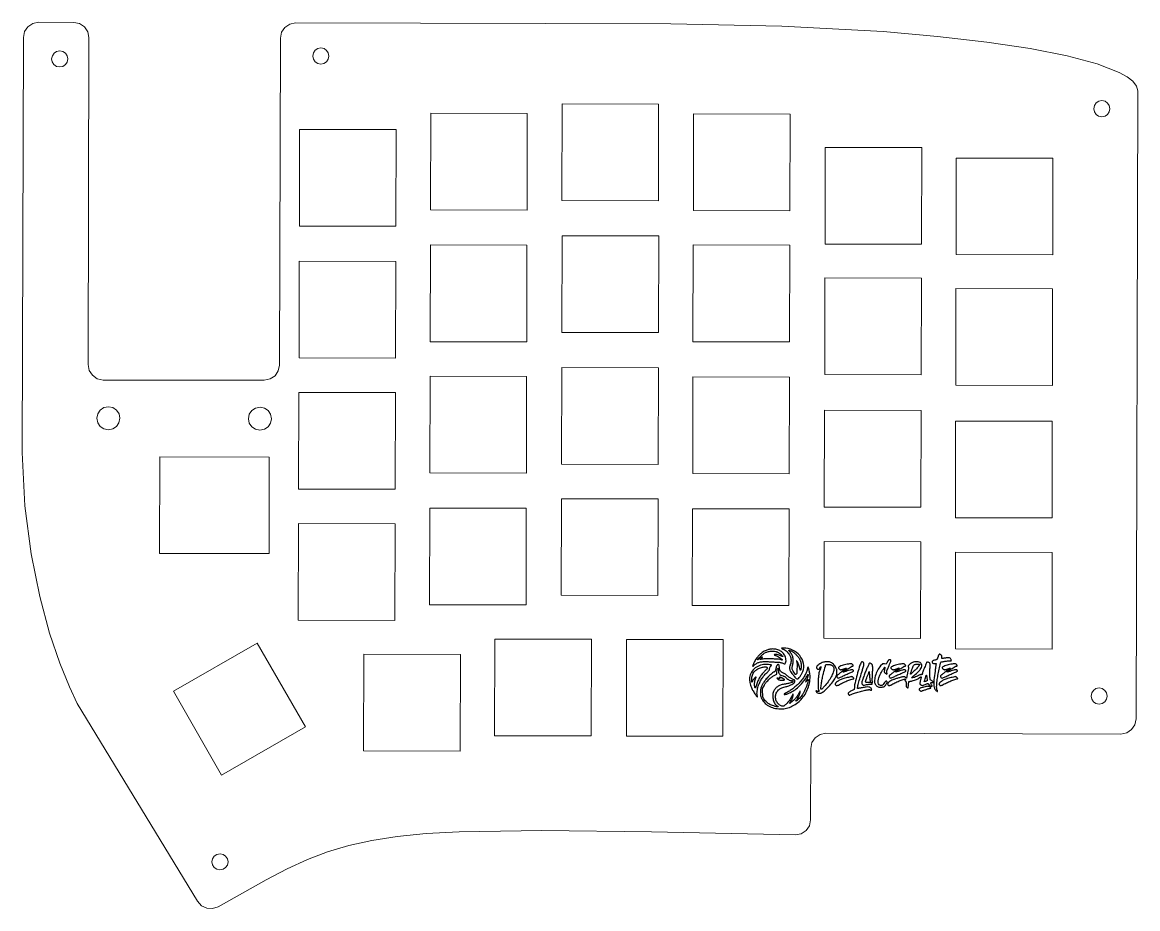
# Model space of a CAD drawing. Extents: x -110 to 546, y -59 to 410.
# Drawn here: x 183.2 to 344.8, y 245.8 to 374.2 of the extents above; entities that cross this region are included whole.
import ezdxf

# ---------------------------------------------------------------- set-up
doc = ezdxf.new("R2010")
doc.units = 0
doc.header["$MEASUREMENT"] = 0
doc.layers.get('0').update_dxf_attribs({"lineweight": 25, "true_color": 0xffffff})
doc.layers.add('Layer 1', color=7, linetype='BYLAYER', lineweight=5, true_color=0xffffff)

msp = doc.modelspace()

# ---------------------------------------------------------------- linework, layer by layer
at = {"color": 5, "true_color": 0x0000ff}
for points in [[(291.64, 283.43, 0.021416), (291.4, 283.39, 0.028277), (291.19, 283.34, 0.025595), (290.96, 283.25, 0.013536), (290.7, 283.12, 0.042504), (290.4, 282.93, 0.022333), (290.06, 282.65, 0.022256), (289.74, 282.33, 0.036844), (289.51, 282.04, 0.029866), (289.36, 281.79, 0.012216), (289.2, 281.45, 0.008749), (289.05, 281.1, 0.095306), (289.01, 280.96, 0.546801), (289.03, 280.95, 0.041861), (289.08, 280.97, 0.028123), (289.16, 281.03, 0.013668), (289.25, 281.11, -0.060301), (289.61, 281.37, -0.061454), (290.02, 281.54, -0.052645), (290.52, 281.62, -0.029227), (291.13, 281.62, 0.001164), (291.38, 281.61, 0.000535), (291.71, 281.59, 0.000529), (292.06, 281.57, 0.000733), (292.37, 281.55, -0.004485), (292.79, 281.53, -0.024068), (293.02, 281.5, -0.038649), (293.19, 281.46, -0.025833), (293.38, 281.39, 0.005668), (293.56, 281.31, 0.06691), (293.64, 281.28, 0.177373), (293.69, 281.3, 0.092553), (293.73, 281.34, 0.122046), (293.83, 281.57, 0.053548), (293.84, 281.9, 0.0512), (293.78, 282.25, 0.067061), (293.65, 282.55, 0.079435), (293.29, 282.97, 0.074893), (292.81, 283.28, 0.071548), (292.25, 283.43, 0.062987)], [(292.38, 283.08, -0.024427), (292.49, 283.04, -0.013925), (292.62, 282.99, -0.013883), (292.75, 282.92, -0.022292), (292.85, 282.86, -0.024315), (293.05, 282.71, -0.024077), (293.23, 282.55, -0.017054), (293.37, 282.4, -0.395866), (293.37, 282.35, -0.281029), (293.35, 282.34, -0.013728), (293.27, 282.37, -0.018919), (293.17, 282.41, -0.012167), (293.06, 282.47, 0.042961), (292.83, 282.56, 0.033852), (292.57, 282.63, 0.03438), (292.32, 282.66, 0.10325), (292.16, 282.63, 0.338007), (292.14, 282.61, 0.234176), (292.16, 282.59, 0.048232), (292.23, 282.55, 0.008257), (292.37, 282.5, -0.045337), (292.6, 282.4, -0.018174), (292.89, 282.23, -0.015771), (293.16, 282.04, -0.093969), (293.27, 281.91, -0.110977), (293.29, 281.87, -0.342591), (293.27, 281.84, -0.170979), (293.23, 281.84, -0.044045), (293.16, 281.87, 0.090533), (292.97, 281.93, 0.012977), (292.57, 281.97, 0.012557), (292.04, 282, 0.006243), (291.36, 282.01, 0.00404), (290.95, 282.01, 0.008274), (290.62, 282, 0.008191), (290.38, 281.98, 0.065085), (290.27, 281.96, -0.021984), (290.12, 281.92, -0.514141), (290.09, 281.94, -0.222013), (290.12, 281.99, -0.013469), (290.28, 282.09, 0.017603), (290.35, 282.15, 0.037896), (290.41, 282.2, 0.066691), (290.44, 282.23, 0.47273), (290.43, 282.25, 0.140908), (290.32, 282.25, 0.049687), (290.18, 282.2, 0.04508), (290.02, 282.11, 0.04213), (289.88, 281.99, -0.013673), (289.82, 281.93, -0.028422), (289.76, 281.88, -0.043719), (289.72, 281.86, -0.550557), (289.7, 281.87, -0.195265), (289.75, 281.97, -0.005644), (290.1, 282.32, -0.011337), (290.45, 282.65, -0.04722), (290.68, 282.82, -0.053934), (291.07, 283.01, -0.043849), (291.53, 283.12, -0.044777), (291.98, 283.15, -0.065497)], [(293.45, 283.44, -0.052586), (293.72, 283.28, -0.031693), (294, 283.03, -0.031648), (294.25, 282.75, -0.051154), (294.42, 282.48, -0.052531), (294.53, 282.18, -0.051989), (294.58, 281.86, -0.051397), (294.56, 281.53, -0.049095), (294.47, 281.21, 0.027071), (294.39, 280.96, 0.047825), (294.36, 280.74, 0.05601), (294.37, 280.55, 0.05869), (294.42, 280.37, 0.056823), (294.61, 280.03, 0.020415), (294.95, 279.59, 0.013846), (295.32, 279.18, 0.205559), (295.49, 279.11, 0.20915), (295.65, 279.18, 0.028544), (295.88, 279.46, 0.031822), (296.11, 279.82, 0.037293), (296.28, 280.18, 0.140913), (296.37, 281.36, 0.121877), (295.83, 282.48, 0.112852), (294.79, 283.29, 0.108402), (293.48, 283.57), (293.18, 283.57)], [(294.76, 283.06, -0.025198), (294.88, 282.98, -0.010477), (295.03, 282.87, -0.010335), (295.18, 282.74, -0.013152), (295.32, 282.62, -0.052329), (295.66, 282.22, -0.057751), (295.9, 281.78, -0.058432), (296.02, 281.3, -0.055775), (296.04, 280.8, -0.011388), (296.02, 280.68, -0.013103), (296.01, 280.56, -0.012242), (295.98, 280.46, -0.070855), (295.97, 280.41, -0.148643), (295.93, 280.38, -0.436086), (295.9, 280.39, -0.041305), (295.88, 280.47, -0.001535), (295.8, 280.81, 0.022045), (295.72, 281.09, 0.023191), (295.62, 281.36, 0.023188), (295.51, 281.58, 0.098003), (295.42, 281.69, 0.007238), (295.38, 281.73, 0.341336), (295.36, 281.73, 0.330003), (295.36, 281.72, 0.007007), (295.38, 281.66, -0.097545), (295.45, 281.35, -0.011672), (295.43, 280.64, -0.007255), (295.39, 279.92, -0.241211), (295.3, 279.77, -0.376445), (295.18, 279.79, -0.026392), (294.96, 280.09, -0.031584), (294.77, 280.43, -0.113497), (294.72, 280.67, -0.041088), (294.72, 280.73, -0.00597), (294.75, 280.86, -0.006725), (294.78, 281.01, -0.005715), (294.81, 281.17, 0.047916), (294.89, 281.72, 0.062723), (294.85, 282.21, 0.066854), (294.69, 282.66, 0.065889), (294.42, 283.05, -0.007005), (294.36, 283.13, -0.010315), (294.31, 283.19, -0.005965), (294.26, 283.25, -0.161784), (294.26, 283.27, -0.513535), (294.28, 283.28, -0.017646), (294.4, 283.24, -0.019846), (294.57, 283.16, -0.010704)], [(299.26, 281.53, 0.040502), (298.93, 281.39, 0.040486), (298.62, 281.2, 0.043368), (298.38, 280.99, 0.128404), (298.27, 280.81, 0.128257), (298.27, 280.71, 0.090435), (298.32, 280.6, 0.092983), (298.4, 280.53, 0.147227), (298.49, 280.5, 0.062862), (298.61, 280.51, 0.090009), (298.7, 280.56, 0.148171), (298.75, 280.61, 0.272708), (298.74, 280.67, -0.108857), (298.72, 280.71, -0.179755), (298.72, 280.74, -0.107874), (298.75, 280.77, -0.027132), (298.81, 280.82, -0.049776), (298.9, 280.86, -0.521742), (298.93, 280.85, -0.105087), (298.91, 280.77, -0.005861), (298.82, 280.54, 0.026291), (298.67, 280.15, 0.034609), (298.58, 279.79, 0.026744), (298.53, 279.34, 0.009052), (298.5, 278.69, 0.007537), (298.49, 278.08, 0.028633), (298.52, 277.69, 0.04672), (298.56, 277.46, 0.320196), (298.65, 277.4, -0.254247), (298.67, 277.39, -0.257172), (298.67, 277.37, -0.087349), (298.65, 277.35, -0.028829), (298.62, 277.32, -0.045638), (298.56, 277.29, -0.12922), (298.51, 277.28, -0.100224), (298.46, 277.29, -0.02137), (298.38, 277.33, 0.039107), (298.28, 277.38, 0.17266), (298.22, 277.39, 0.319238), (298.19, 277.35, 0.09894), (298.2, 277.28, 0.171206), (298.32, 277.14, 0.07707), (298.53, 277.06, 0.072057), (298.78, 277.04, 0.103481), (299, 277.1, 0.064887), (299.46, 277.43, 0.021443), (300.05, 278.01, 0.021956), (300.61, 278.68, 0.040534), (300.99, 279.27, 0.012644), (301.1, 279.49, 0.035925), (301.17, 279.66, 0.040017), (301.2, 279.82, 0.019001), (301.23, 280.03, 0.013768), (301.23, 280.25, 0.050409), (301.22, 280.39, 0.051498), (301.18, 280.52, 0.014805), (301.09, 280.72, 0.045276), (300.93, 280.99, 0.040519), (300.71, 281.24, 0.042598), (300.47, 281.43, 0.077397), (300.25, 281.54, 0.049391), (300.03, 281.58, 0.026131), (299.76, 281.59, 0.02612), (299.48, 281.57, 0.047986)], [(302.5, 281.2, 0.020953), (302.13, 281.11, 0.026166), (301.8, 280.99, 0.024525), (301.54, 280.87, 0.182055), (301.45, 280.77, 0.216559), (301.46, 280.68, 0.067653), (301.54, 280.57, 0.065177), (301.65, 280.48, 0.139291), (301.76, 280.45, 0.055765), (301.82, 280.45, 0.008606), (301.94, 280.48, 0.009512), (302.09, 280.52, 0.008137), (302.24, 280.57, -0.004186), (302.38, 280.62, -0.006745), (302.5, 280.66, -0.00202), (302.6, 280.69, -0.27177), (302.62, 280.68, -0.447579), (302.62, 280.67, -0.002186), (302.53, 280.6, -0.00734), (302.42, 280.52, -0.004355), (302.3, 280.43, 0.005086), (302.15, 280.33, 0.003492), (301.98, 280.2, 0.00352), (301.83, 280.08, 0.007145), (301.71, 279.98, -0.00325), (301.6, 279.9, -0.002862), (301.49, 279.8, -0.002876), (301.38, 279.72, -0.008672), (301.31, 279.67, 0.029836), (301.24, 279.61, 0.099807), (301.2, 279.56, 0.11849), (301.19, 279.51, 0.051063), (301.2, 279.43, 0.128362), (301.29, 279.29, 0.235369), (301.41, 279.24, 0.080806), (301.64, 279.3, 0.008666), (302.13, 279.54, -0.006349), (302.42, 279.68, -0.005386), (302.73, 279.82, -0.005435), (303.02, 279.95, -0.015173), (303.22, 280.03, 0.015749), (303.49, 280.13, 0.098968), (303.61, 280.21, 0.257474), (303.63, 280.29, 0.138981), (303.58, 280.39, 0.161416), (303.48, 280.44, 0.071378), (303.34, 280.44, 0.036048), (303.12, 280.39, 0.007193), (302.73, 280.27, -0.004872), (302.52, 280.2, -0.007795), (302.33, 280.15, -0.002704), (302.17, 280.11, -0.265109), (302.15, 280.11, -0.477074), (302.16, 280.17, -0.002214), (302.74, 280.55, -0.003798), (303.32, 280.91, -0.138779), (303.46, 280.95, 0.144724), (303.55, 280.97, 0.223422), (303.59, 281.04, 0.160777), (303.57, 281.12, 0.078719), (303.49, 281.22, 0.140425), (303.37, 281.28, 0.049076), (303.18, 281.29, 0.033156), (302.9, 281.27, 0.011583)], [(304.69, 281.41, 0.044393), (304.46, 280.83, 0.007423), (304.14, 279.69, 0.007387), (303.85, 278.53, 0.044987), (303.76, 277.93), (303.74, 277.58), (303.43, 277.44, 0.02649), (303.2, 277.32, 0.033725), (303.01, 277.19, 0.035125), (302.87, 277.06, 0.193214), (302.84, 276.97, 0.115286), (302.84, 276.94, 0.033362), (302.87, 276.9, 0.03163), (302.9, 276.86, 0.029068), (302.94, 276.82, 0.070042), (303, 276.78, 0.151588), (303.07, 276.77, 0.065181), (303.16, 276.79, 0.005726), (303.37, 276.89, -0.027844), (303.91, 277.1, -0.012859), (304.62, 277.31, -0.01255), (305.33, 277.48, -0.037567), (305.82, 277.55, -0.029355), (305.91, 277.56, -0.033602), (305.99, 277.55, -0.036845), (306.06, 277.53, -0.090161), (306.11, 277.5, 0.116745), (306.18, 277.46, 0.283189), (306.24, 277.48, 0.19632), (306.26, 277.55, 0.070791), (306.24, 277.66, 0.150798), (306.1, 277.84, 0.122915), (305.86, 277.93, 0.064618), (305.48, 277.93, 0.015667), (304.86, 277.83, -0.004425), (304.63, 277.78, -0.006841), (304.43, 277.75, -0.002682), (304.26, 277.72, -0.176543), (304.23, 277.73, -0.324126), (304.2, 277.81, -0.003475), (304.36, 278.49, -0.008623), (304.59, 279.31, -0.004224), (304.91, 280.36, 0.007581), (305.07, 280.91, 0.042339), (305.13, 281.21, 0.092364), (305.11, 281.4, 0.175166), (305.02, 281.52, 0.049114), (304.91, 281.58, 0.185553), (304.84, 281.59, 0.161741), (304.77, 281.54, 0.035306)], [(305.86, 281.29, -0.024945), (305.83, 281.21, -0.001787), (305.74, 281.02, -0.002509), (305.64, 280.78, -0.001892), (305.52, 280.52, 0.012079), (305.27, 279.93, 0.01218), (305.05, 279.33, 0.010639), (304.88, 278.81, 0.071737), (304.84, 278.54, 0.032549), (304.84, 278.44, 0.07436), (304.86, 278.37, 0.086005), (304.9, 278.32, 0.056182), (304.96, 278.27, 0.064961), (305.04, 278.23, 0.082512), (305.12, 278.22, 0.041859), (305.24, 278.23, 0.005959), (305.49, 278.28, -0.014099), (305.66, 278.31, -0.012668), (305.84, 278.33, -0.012813), (306.01, 278.34, -0.038482), (306.12, 278.33, 0.039503), (306.28, 278.33, 0.285025), (306.34, 278.37, 0.317125), (306.32, 278.44, 0.04424), (306.2, 278.53, 0.062455), (306.12, 278.57, 0.043276), (306.02, 278.6, 0.031636), (305.89, 278.61, 0.012543), (305.7, 278.61, -0.010175), (305.56, 278.61, -0.016883), (305.44, 278.62, -0.010905), (305.35, 278.63, -0.375854), (305.34, 278.64, -0.087907), (305.35, 278.7, -0.000903), (305.48, 279.05, -0.003007), (305.62, 279.44, -0.002307), (305.79, 279.87), (305.91, 280.17), (305.96, 279.47, 0.00819), (306, 278.97, 0.064739), (306.06, 278.75, 0.166387), (306.15, 278.64, 0.137756), (306.29, 278.6, 0.017638), (306.38, 278.6, 0.219945), (306.4, 278.62, 0.248138), (306.41, 278.65, 0.022225), (306.38, 278.72, -0.094461), (306.35, 278.82, -0.012749), (306.35, 279.03, -0.010704), (306.36, 279.34, -0.003399), (306.38, 279.81, 0.002566), (306.4, 280.18, 0.003694), (306.41, 280.52, 0.001975), (306.42, 280.8, 0.058023), (306.41, 280.87, -0.000081), (306.4, 280.92, -0.000037), (306.39, 280.98, -0.000036), (306.38, 281.05, -0.00005), (306.36, 281.11, 0.067771), (306.34, 281.17, 0.053144), (306.3, 281.23, 0.050807), (306.25, 281.28, 0.050064), (306.19, 281.32, 0.031095), (306.05, 281.38, 0.116314), (305.96, 281.39, 0.185285), (305.9, 281.36, 0.105949)], [(308.65, 281.78, 0.025519), (308.61, 281.72, 0.010814), (308.56, 281.64, 0.010667), (308.51, 281.54, 0.013728), (308.47, 281.46), (308.37, 281.25), (308.13, 281.28), (307.88, 281.31), (307.56, 280.99, 0.072514), (307.09, 280.34, 0.057289), (306.78, 279.53, 0.06146), (306.67, 278.75, 0.1667), (306.85, 278.24, 0.059006), (307, 278.07, 0.074237), (307.18, 277.97, 0.069206), (307.4, 277.91, 0.043589), (307.66, 277.91, 0.045912), (307.9, 277.95, 0.073028), (308.1, 278.03, 0.078382), (308.26, 278.16, 0.061944), (308.38, 278.34, 0.025099), (308.47, 278.53, 0.081334), (308.5, 278.66, 0.165842), (308.47, 278.75, 0.207567), (308.4, 278.79, 0.117915), (308.34, 278.78, 0.086249), (308.28, 278.75, 0.055584), (308.22, 278.69, 0.018485), (308.14, 278.58, -0.04292), (307.92, 278.31, -0.106689), (307.71, 278.17, -0.159933), (307.52, 278.16, -0.139311), (307.34, 278.27, -0.140187), (307.22, 278.51, -0.077203), (307.2, 278.85, -0.056808), (307.3, 279.27, -0.028792), (307.51, 279.77, -0.017567), (307.68, 280.1, -0.012469), (307.9, 280.45, -0.004598), (308.12, 280.78, -0.472129), (308.16, 280.79, -0.22471), (308.17, 280.77, -0.003575), (308.16, 280.68, -0.00863), (308.14, 280.57, -0.005518), (308.12, 280.44, 0.008245), (308.09, 280.24, 0.056869), (308.09, 280.14, 0.10307), (308.11, 280.07, 0.058043), (308.16, 279.99, 0.067274), (308.3, 279.88, 0.087277), (308.45, 279.82, 0.378338), (308.5, 279.85, 0.265304), (308.49, 279.92, -0.187278), (308.44, 280.05, -0.05211), (308.48, 280.27, -0.031649), (308.58, 280.59, -0.008599), (308.79, 281.07, 0.004441), (308.94, 281.43, 0.021537), (309.02, 281.63, 0.035444), (309.05, 281.76, 0.219456), (309.03, 281.83, 0.139159), (308.95, 281.88, 0.112756), (308.85, 281.89, 0.10174), (308.74, 281.86, 0.093919)], [(312.29, 281.52, 0.032556), (312.16, 281.48, 0.025413), (312.03, 281.41, 0.024722), (311.9, 281.33, 0.025912), (311.78, 281.24, 0.026359), (311.63, 281.1, 0.088836), (311.55, 280.99, 0.155803), (311.54, 280.9, 0.146301), (311.59, 280.81, -0.18383), (311.61, 280.77, -0.039691), (311.61, 280.68, -0.026947), (311.59, 280.54, -0.008181), (311.54, 280.34, 0.0054), (311.5, 280.15, 0.003558), (311.45, 279.94, 0.003579), (311.41, 279.73, 0.006905), (311.38, 279.56, -0.010744), (311.35, 279.42, -0.017262), (311.33, 279.3, -0.011391), (311.3, 279.21, -0.323093), (311.28, 279.2, -0.113715), (311.26, 279.2, -0.100298), (311.25, 279.21, -0.09392), (311.24, 279.23, -0.086073), (311.24, 279.25, 0.15771), (311.23, 279.27, 0.033574), (311.2, 279.3, 0.032011), (311.16, 279.34, 0.025711), (311.11, 279.38, 0.055583), (311.03, 279.42, 0.089956), (310.95, 279.43, 0.048724), (310.85, 279.42, 0.006995), (310.63, 279.38, 0.0139), (310.19, 279.26, 0.011707), (309.73, 279.12, 0.011718), (309.32, 278.97, 0.035564), (309.05, 278.84, 0.030792), (308.82, 278.69, 0.056987), (308.66, 278.54, 0.081152), (308.58, 278.41, 0.221609), (308.59, 278.3, 0.077716), (308.67, 278.19, 0.156396), (308.76, 278.14, 0.125254), (308.88, 278.15, 0.041819), (309.04, 278.23, -0.016952), (309.61, 278.53, -0.013035), (310.25, 278.81, -0.010143), (310.84, 279.05, -0.089358), (311.12, 279.1, -0.073454), (311.15, 279.09, -0.311372), (311.16, 279.08, -0.139683), (311.16, 279.05, -0.015789), (311.12, 278.99, 0.035925), (311.09, 278.94, 0.148186), (311.09, 278.9, 0.150752), (311.11, 278.86, 0.037598), (311.16, 278.82, -0.098428), (311.2, 278.77, -0.087199), (311.23, 278.7, -0.046389), (311.24, 278.59, -0.00902), (311.24, 278.39, 0.010144), (311.24, 278.19, 0.045999), (311.25, 278.07, 0.075182), (311.28, 277.99, 0.063759), (311.33, 277.91, 0.059828), (311.46, 277.81, 0.39171), (311.53, 277.82, 0.138417), (311.57, 277.93, 0.01105), (311.6, 278.25, -0.004313), (311.61, 278.43, -0.006647), (311.63, 278.58, -0.002626), (311.64, 278.71, -0.168148), (311.65, 278.73, -0.144829), (311.67, 278.74, -0.004039), (311.77, 278.76, -0.007963), (311.88, 278.78, -0.005348), (312.01, 278.8, 0.037465), (312.29, 278.86, 0.025087), (312.61, 278.98, 0.024452), (312.93, 279.12, 0.028521), (313.21, 279.3, -0.011238), (313.3, 279.35, -0.021059), (313.37, 279.39, -0.020647), (313.42, 279.42, -0.531147), (313.44, 279.41, -0.053049), (313.43, 279.38, -0.001218), (313.41, 279.25, -0.002707), (313.37, 279.09, -0.001829), (313.33, 278.91, 0.008504), (313.29, 278.73, 0.011636), (313.26, 278.56, 0.008532), (313.25, 278.43, 0.120089), (313.25, 278.38, 0.108667), (313.27, 278.34, 0.02882), (313.32, 278.3, 0.027828), (313.38, 278.26, 0.025461), (313.45, 278.22, 0.038043), (313.57, 278.18, 0.106334), (313.65, 278.17, 0.060788), (313.76, 278.2, 0.006675), (313.99, 278.29, -0.005678), (314.13, 278.35, -0.007709), (314.26, 278.4, -0.005402), (314.37, 278.44, -0.081976), (314.41, 278.45, -0.151388), (314.44, 278.44, -0.044948), (314.47, 278.41, -0.040572), (314.51, 278.37, -0.034148), (314.54, 278.32, 0.079074), (314.61, 278.22, 0.047897), (314.72, 278.13, 0.048398), (314.85, 278.07, 0.095004), (314.96, 278.05, 0.071398), (315.01, 278.06, 0.362475), (315.03, 278.08, 0.104588), (315.01, 278.13, 0.006349), (314.94, 278.26, -0.042556), (314.85, 278.44, -0.223077), (314.85, 278.55, -0.252468), (314.94, 278.61, -0.052597), (315.12, 278.6, 0.480406), (315.16, 278.64, 0.154145), (315.13, 278.73, 0.061458), (315, 278.85, 0.082277), (314.85, 278.92, -0.128637), (314.8, 278.95, -0.112777), (314.76, 279.01, -0.049913), (314.74, 279.12, -0.00742), (314.71, 279.35, -0.016695), (314.7, 279.56, -0.005127), (314.7, 279.87, -0.005124), (314.7, 280.22, -0.005594), (314.71, 280.56, 0.004214), (314.73, 281.15, 0.066769), (314.71, 281.34, 0.176966), (314.64, 281.45, 0.066718), (314.47, 281.54, 0.032109), (314.4, 281.56, 0.084449), (314.35, 281.57, 0.104269), (314.31, 281.55, 0.067039), (314.27, 281.52, 0.097173), (314.2, 281.42, 0.001538), (313.93, 280.77, 0.001545), (313.66, 280.12, 0.096697), (313.64, 279.99, -0.06234), (313.63, 279.97, -0.009368), (313.62, 279.93, -0.010396), (313.6, 279.87, -0.008808), (313.58, 279.82, -0.028381), (313.56, 279.76, -0.09909), (313.53, 279.73, -0.201643), (313.51, 279.72, -0.173823), (313.48, 279.73, 0.244069), (313.44, 279.75, 0.037763), (313.35, 279.72, 0.028745), (313.23, 279.68, 0.010705), (313.07, 279.59, -0.020486), (312.78, 279.46, -0.019054), (312.47, 279.34, -0.016373), (312.2, 279.26, -0.11839), (312.06, 279.26, -0.555544), (312.05, 279.28, -0.024748), (312.13, 279.36, -0.020608), (312.25, 279.48, -0.008525), (312.42, 279.62, 0.02046), (313.04, 280.17, 0.063429), (313.39, 280.61, 0.108184), (313.52, 280.98, 0.165086), (313.45, 281.3, 0.125326), (313.28, 281.48, 0.088536), (313.02, 281.57, 0.070067), (312.68, 281.59, 0.042085)], [(310.1, 281.2, 0.020953), (309.73, 281.11, 0.026166), (309.4, 280.99, 0.024525), (309.14, 280.87, 0.182055), (309.05, 280.77, 0.216559), (309.06, 280.68, 0.067653), (309.14, 280.57, 0.065177), (309.25, 280.48, 0.139291), (309.36, 280.45, 0.055765), (309.42, 280.45, 0.008606), (309.54, 280.48, 0.009512), (309.69, 280.52, 0.008137), (309.84, 280.57, -0.004186), (309.98, 280.62, -0.006745), (310.1, 280.66, -0.00202), (310.2, 280.69, -0.27177), (310.22, 280.68, -0.447579), (310.22, 280.67, -0.002186), (310.13, 280.6, -0.00734), (310.02, 280.52, -0.004355), (309.9, 280.43, 0.005086), (309.75, 280.33, 0.003492), (309.58, 280.2, 0.00352), (309.43, 280.08, 0.007145), (309.31, 279.98, -0.00325), (309.2, 279.9, -0.002862), (309.09, 279.8, -0.002876), (308.98, 279.72, -0.008672), (308.91, 279.67, 0.029836), (308.84, 279.61, 0.099807), (308.8, 279.56, 0.11849), (308.79, 279.51, 0.051063), (308.8, 279.43, 0.128362), (308.89, 279.29, 0.235369), (309.01, 279.24, 0.080806), (309.24, 279.3, 0.008666), (309.73, 279.54, -0.006349), (310.02, 279.68, -0.005386), (310.33, 279.82, -0.005435), (310.62, 279.95, -0.015173), (310.82, 280.03, 0.015749), (311.09, 280.13, 0.098968), (311.21, 280.21, 0.257474), (311.23, 280.29, 0.138981), (311.18, 280.39, 0.161416), (311.08, 280.44, 0.071378), (310.94, 280.44, 0.036048), (310.72, 280.39, 0.007193), (310.33, 280.27, -0.004872), (310.12, 280.2, -0.007795), (309.93, 280.15, -0.002704), (309.77, 280.11, -0.265109), (309.75, 280.11, -0.477074), (309.76, 280.17, -0.002214), (310.34, 280.55, -0.003798), (310.92, 280.91, -0.138779), (311.06, 280.95, 0.144724), (311.15, 280.97, 0.223422), (311.19, 281.04, 0.160777), (311.17, 281.12, 0.078719), (311.09, 281.22, 0.140425), (310.97, 281.28, 0.049076), (310.78, 281.29, 0.033156), (310.5, 281.27, 0.011583)], [(315.97, 282.56, 0.017906), (315.94, 282.49, 0.006391), (315.9, 282.39, 0.006332), (315.85, 282.27, 0.007438), (315.82, 282.16, -0.017364), (315.76, 282, -0.109956), (315.71, 281.93, -0.111599), (315.63, 281.89, -0.018126), (315.47, 281.85, 0.013407), (315.24, 281.79, 0.066633), (315.12, 281.73, 0.130672), (315.06, 281.67, 0.125874), (315.04, 281.58, 0.11115), (315.06, 281.46, 0.136671), (315.14, 281.37, 0.117513), (315.26, 281.33, 0.069528), (315.41, 281.33), (315.6, 281.36), (315.57, 281.12, -0.003332), (315.55, 280.98, -0.000753), (315.52, 280.75, -0.00078), (315.48, 280.49, -0.000757), (315.44, 280.22, 0.010381), (315.28, 278.96, 0.045235), (315.27, 278.2, 0.083436), (315.39, 277.72, 0.131535), (315.65, 277.38, 0.031435), (315.76, 277.31, 0.344168), (315.81, 277.31, 0.290636), (315.82, 277.37, 0.02661), (315.76, 277.5, -0.089361), (315.7, 277.68, -0.025163), (315.68, 277.99, -0.022652), (315.69, 278.37, -0.015336), (315.74, 278.81, -0.010939), (315.86, 279.61, -0.00755), (316.03, 280.51, -0.002853), (316.22, 281.38, -0.14625), (316.3, 281.53, -0.149947), (316.4, 281.58, -0.003872), (316.88, 281.66, -0.00852), (317.35, 281.73, -0.032355), (317.65, 281.75, 0.011294), (317.77, 281.75, 0.206484), (317.8, 281.77, 0.250458), (317.81, 281.8, 0.01662), (317.78, 281.9, 0.081594), (317.69, 282.07, 0.146271), (317.56, 282.15, 0.093262), (317.37, 282.18, 0.021085), (317.04, 282.15, 0.003967), (316.86, 282.13, 0.005168), (316.7, 282.1, 0.003896), (316.56, 282.08, 0.046717), (316.51, 282.07, -0.167066), (316.48, 282.07, -0.230174), (316.45, 282.09, -0.080612), (316.44, 282.15, -0.012092), (316.44, 282.26, 0.023941), (316.43, 282.39, 0.07105), (316.41, 282.47, 0.085437), (316.37, 282.53, 0.046005), (316.3, 282.59, 0.03855), (316.19, 282.67, 0.154486), (316.1, 282.69, 0.18967), (316.03, 282.66, 0.063148)], [(317.55, 281.2, 0.020953), (317.18, 281.11, 0.026166), (316.85, 280.99, 0.024525), (316.59, 280.87, 0.182055), (316.5, 280.77, 0.216559), (316.51, 280.68, 0.067653), (316.59, 280.57, 0.065177), (316.7, 280.48, 0.139291), (316.81, 280.45, 0.055765), (316.87, 280.45, 0.008606), (316.99, 280.48, 0.009512), (317.14, 280.52, 0.008137), (317.29, 280.57, -0.004186), (317.43, 280.62, -0.006745), (317.55, 280.66, -0.00202), (317.65, 280.69, -0.27177), (317.67, 280.68, -0.447579), (317.67, 280.67, -0.002186), (317.58, 280.6, -0.00734), (317.47, 280.52, -0.004355), (317.35, 280.43, 0.005086), (317.2, 280.33, 0.003492), (317.03, 280.2, 0.00352), (316.88, 280.08, 0.007145), (316.76, 279.98, -0.00325), (316.65, 279.9, -0.002862), (316.54, 279.8, -0.002876), (316.43, 279.72, -0.008672), (316.36, 279.67, 0.029836), (316.29, 279.61, 0.099807), (316.25, 279.56, 0.11849), (316.24, 279.51, 0.051063), (316.25, 279.43, 0.128362), (316.34, 279.29, 0.235369), (316.46, 279.24, 0.080806), (316.69, 279.3, 0.008666), (317.18, 279.54, -0.006349), (317.47, 279.68, -0.005386), (317.78, 279.82, -0.005435), (318.07, 279.95, -0.015173), (318.27, 280.03, 0.015749), (318.54, 280.13, 0.098968), (318.66, 280.21, 0.257474), (318.68, 280.29, 0.138981), (318.63, 280.39, 0.161416), (318.53, 280.44, 0.071378), (318.39, 280.44, 0.036048), (318.17, 280.39, 0.007193), (317.78, 280.27, -0.004872), (317.57, 280.2, -0.007795), (317.38, 280.15, -0.002704), (317.22, 280.11, -0.265109), (317.2, 280.11, -0.477074), (317.21, 280.17, -0.002214), (317.79, 280.55, -0.003798), (318.37, 280.91, -0.138779), (318.51, 280.95, 0.144724), (318.6, 280.97, 0.223422), (318.64, 281.04, 0.160777), (318.62, 281.12, 0.078719), (318.54, 281.22, 0.140425), (318.42, 281.28, 0.049076), (318.23, 281.29, 0.033156), (317.95, 281.27, 0.011583)], [(290.6, 281.18, 0.08186), (289.75, 280.92, 0.094856), (289.07, 280.41, 0.100956), (288.66, 279.71, 0.105877), (288.57, 278.92, 0.029828), (288.62, 278.61, 0.016031), (288.71, 278.23, 0.016029), (288.83, 277.86, 0.032127), (288.95, 277.58, 0.021062), (289.07, 277.37, 0.007327), (289.25, 277.08, 0.007464), (289.45, 276.79, 0.017011), (289.61, 276.58, 0.050239), (289.67, 276.52, 0.55275), (289.7, 276.53, 0.109624), (289.7, 276.6, 0.007998), (289.66, 276.79, -0.066918), (289.64, 277.01, -0.022615), (289.67, 277.35, -0.022319), (289.73, 277.71, -0.026133), (289.82, 278.05, -0.027548), (290.04, 278.6, -0.031876), (290.31, 279.09, -0.031608), (290.64, 279.55, -0.026274), (291.05, 279.99, 0.007393), (291.24, 280.19, 0.02491), (291.36, 280.33, 0.037723), (291.43, 280.43, 0.12889), (291.45, 280.51, -0.062726), (291.47, 280.64, -0.036324), (291.52, 280.78, -0.036467), (291.58, 280.91, -0.084404), (291.65, 280.99, 0.026233), (291.68, 281.02, 0.030537), (291.71, 281.05, 0.031902), (291.72, 281.07, 0.131716), (291.73, 281.09, 0.378308), (291.67, 281.15, 0.011798), (291.32, 281.19, 0.020791), (290.93, 281.2, 0.031975)], [(291.07, 280.8, -0.180373), (291.11, 280.72, -0.14981), (291.09, 280.62, -0.052909), (290.99, 280.48, -0.006586), (290.73, 280.2, 0.024248), (290.3, 279.7, 0.035608), (289.97, 279.22, 0.036446), (289.73, 278.71, 0.027151), (289.53, 278.11, -0.01264), (289.49, 278, -0.019685), (289.46, 277.9, -0.01469), (289.42, 277.83, -0.284573), (289.4, 277.82, -0.333831), (289.35, 277.86, -0.035283), (289.31, 278.02, -0.031444), (289.3, 278.24, -0.017107), (289.3, 278.52, -0.012316), (289.31, 278.73, -0.030633), (289.34, 278.88, -0.037126), (289.38, 279.01, -0.027901), (289.44, 279.15, 0.011966), (289.49, 279.26, 0.042958), (289.52, 279.33, 0.098273), (289.52, 279.37, 0.375822), (289.5, 279.39, 0.188652), (289.41, 279.35, 0.018354), (289.25, 279.19, 0.023491), (289.09, 279, 0.075492), (289.01, 278.86, -0.004422), (288.93, 278.64, -0.522171), (288.9, 278.63, -0.209754), (288.88, 278.67, -0.002199), (288.88, 278.98, -0.028783), (288.9, 279.37, -0.058195), (288.97, 279.67, -0.062727), (289.1, 279.94, -0.038937), (289.31, 280.21, -0.035915), (289.52, 280.4, -0.037747), (289.75, 280.56, -0.036737), (290.01, 280.69, -0.030723), (290.3, 280.78, -0.029505), (290.54, 280.83, -0.029582), (290.78, 280.85, -0.027713), (290.98, 280.85, -0.176279)], [(292.56, 281.11, 0.056535), (292.5, 281.01, 0.023717), (292.44, 280.86, 0.013586), (292.37, 280.64, 0.002855), (292.25, 280.25, -0.115593), (292.23, 280.21, -0.031794), (292.18, 280.16, -0.030338), (292.12, 280.12, -0.027575), (292.05, 280.07, 0.063666), (291.73, 279.86, 0.018815), (291.31, 279.46, 0.019296), (290.89, 278.99, 0.026974), (290.56, 278.54, 0.019328), (290.48, 278.41, 0.010872), (290.4, 278.25, 0.010838), (290.32, 278.09, 0.017394), (290.26, 277.94, 0.0518), (290.17, 277.58, 0.034183), (290.14, 277.15, 0.034473), (290.16, 276.73, 0.060074), (290.25, 276.39, 0.0887), (290.66, 275.72, 0.080534), (291.29, 275.21, 0.073632), (292.1, 274.89, 0.057606), (293.04, 274.78, 0.023256), (293.52, 274.8, 0.035908), (293.93, 274.87, 0.035059), (294.33, 274.99, 0.020888), (294.79, 275.2, 0.050744), (295.56, 275.68, 0.052812), (296.21, 276.31, 0.051808), (296.73, 277.08, 0.045607), (297.1, 277.96, 0.018011), (297.2, 278.32, 0.017378), (297.28, 278.69, 0.017933), (297.32, 279.05, 0.023637), (297.34, 279.38, 0.035278), (297.31, 279.79, 0.019993), (297.22, 280.28, 0.010956), (297.11, 280.74, 0.338607), (297.02, 280.81, 0.313661), (297, 280.8, 0.01178), (296.98, 280.73, 0.017548), (296.95, 280.63, 0.010994), (296.93, 280.52, -0.049818), (296.77, 280, -0.040068), (296.5, 279.47, -0.035082), (296.11, 278.94, -0.022954), (295.6, 278.37, -0.017542), (295.14, 277.95, -0.022927), (294.7, 277.59, -0.022326), (294.21, 277.28, -0.015343), (293.64, 276.96, 0.260644), (293.58, 276.88, 0.499888), (293.63, 276.83, 0.035294), (294.05, 276.95, 0.027231), (294.48, 277.13, 0.04789), (295.15, 277.55, 0.032422), (295.84, 278.14, 0.032566), (296.44, 278.81, 0.051043), (296.85, 279.47, -0.012356), (296.95, 279.66, -0.088898), (297.02, 279.74, -0.626072), (297.05, 279.73, -0.064394), (297.04, 279.63, -0.011618), (296.98, 279.37, -0.019841), (296.91, 279.16, -0.023764), (296.84, 278.99, -0.039608), (296.76, 278.86, 0.01048), (296.66, 278.7, 0.60841), (296.67, 278.67, 0.195442), (296.72, 278.7, 0.007236), (296.87, 278.87, -0.026434), (297.01, 279.01, -0.596429), (297.06, 279, -0.107167), (297.05, 278.88, -0.004154), (296.94, 278.47, -0.018707), (296.81, 278.03, -0.01917), (296.64, 277.61, -0.019645), (296.44, 277.21, -0.022383), (296.22, 276.84, -0.024232), (296.02, 276.57, -0.018923), (295.78, 276.29, -0.018681), (295.54, 276.06, -0.061323), (295.36, 275.93, -0.08263), (295.29, 275.91, -0.548819), (295.27, 275.93, -0.113396), (295.31, 275.99, -0.019962), (295.4, 276.09, 0.057326), (295.53, 276.24, 0.028896), (295.65, 276.46, 0.027057), (295.76, 276.72, 0.026428), (295.85, 276.98, 0.007132), (295.91, 277.26, 0.274471), (295.89, 277.32, 0.478108), (295.85, 277.31, 0.009432), (295.73, 277.09, -0.014141), (295.59, 276.82, -0.017806), (295.44, 276.59, -0.018602), (295.28, 276.37, -0.018387), (295.11, 276.17, -0.025507), (294.93, 276, -0.011156), (294.68, 275.78, -0.003557), (294.42, 275.57, -0.379657), (294.37, 275.58, -0.333358), (294.37, 275.59, -0.004818), (294.41, 275.67, -0.010972), (294.47, 275.76, -0.006744), (294.54, 275.86, 0.020021), (294.61, 275.98, 0.014549), (294.68, 276.12, 0.014741), (294.75, 276.26, 0.030966), (294.78, 276.37, 0.005464), (294.9, 276.79, 0.190488), (294.88, 276.89, 0.596149), (294.83, 276.89, 0.009196), (294.67, 276.57, -0.037756), (294.38, 276.08, -0.033486), (294.01, 275.61, -0.031894), (293.64, 275.25, -0.180992), (293.39, 275.16, -0.078539), (293.24, 275.18, -0.041744), (293.06, 275.26, -0.038483), (292.87, 275.37, -0.036264), (292.71, 275.52, -0.106539), (292.42, 275.96, -0.094808), (292.33, 276.51, -0.093237), (292.44, 277.05, -0.09886), (292.75, 277.51, -0.039591), (292.93, 277.66, -0.049298), (293.13, 277.78, -0.039326), (293.37, 277.87, -0.01528), (293.73, 277.96, 0.030573), (294.24, 278.1, 0.044645), (294.67, 278.29, 0.053581), (294.98, 278.51, 0.165315), (295.1, 278.73, 0.04041), (295.11, 278.83, 0.092858), (295.1, 278.91, 0.14403), (295.06, 278.95, 0.165376), (295.01, 278.97, -0.125073), (294.86, 279.01, -0.012159), (294.52, 279.21, -0.014846), (294.19, 279.42, -0.073941), (294.03, 279.57, 0.045064), (293.94, 279.66, 0.030041), (293.83, 279.75, 0.024846), (293.68, 279.84, 0.013973), (293.5, 279.93, -0.02641), (293.21, 280.09, -0.086673), (293.05, 280.23, -0.099345), (292.96, 280.41, -0.041321), (292.9, 280.68, 0.01705), (292.87, 280.91, 0.037433), (292.83, 281.08, 0.050305), (292.77, 281.19, 0.265816), (292.72, 281.23, 0.13067), (292.69, 281.22, 0.034744), (292.64, 281.19, 0.032779), (292.6, 281.15, 0.028647)], [(292.74, 280.4, 0.052617), (292.77, 280.07, 0.113874), (292.88, 279.84, 0.109743), (293.08, 279.67, 0.046746), (293.41, 279.55, -0.025947), (293.55, 279.5, -0.037246), (293.66, 279.44, -0.03672), (293.77, 279.36, -0.024266), (293.89, 279.26, 0.041096), (294.09, 279.09, 0.03709), (294.32, 278.95, 0.037982), (294.55, 278.86, 0.141155), (294.69, 278.85, -0.07497), (294.78, 278.86, -0.217508), (294.83, 278.83, -0.21688), (294.84, 278.78, -0.074588), (294.81, 278.7, -0.161162), (294.72, 278.61, -0.035462), (294.52, 278.54, -0.025326), (294.21, 278.46, -0.008399), (293.75, 278.37, 0.02981), (293.14, 278.24, 0.062527), (292.69, 278.04, 0.074758), (292.36, 277.77, 0.062587), (292.09, 277.4, 0.096721), (291.92, 276.84, 0.077411), (291.96, 276.22, 0.078039), (292.17, 275.64, 0.101382), (292.55, 275.21, -0.004619), (292.67, 275.12, -0.097134), (292.7, 275.09, -0.507574), (292.69, 275.07, -0.051772), (292.63, 275.06, -0.064526), (292.45, 275.09, -0.009811), (292.09, 275.19, -0.011625), (291.73, 275.31, -0.031394), (291.49, 275.41, -0.053337), (291.24, 275.57, -0.026304), (290.97, 275.82, -0.026288), (290.73, 276.09, -0.056132), (290.58, 276.33, -0.031871), (290.51, 276.48, -0.047189), (290.48, 276.61, -0.029101), (290.47, 276.8, -0.005396), (290.46, 277.14), (290.46, 277.71), (290.66, 278.12, -0.017229), (290.79, 278.36, -0.030811), (290.91, 278.54, -0.026134), (291.07, 278.72, -0.009048), (291.31, 278.97, -0.009841), (291.54, 279.2, -0.020689), (291.74, 279.36, -0.024349), (291.92, 279.49, -0.021099), (292.12, 279.6), (292.5, 279.8), (292.52, 280.14, -0.024552), (292.57, 280.49, -0.133049), (292.65, 280.66, -0.627324), (292.72, 280.64, -0.049479)], [(300.45, 281.11, -0.081811), (300.57, 281.03, -0.050803), (300.68, 280.89, -0.051253), (300.76, 280.73, -0.092343), (300.79, 280.6, -0.087319), (300.69, 280.07, -0.03734), (300.4, 279.41, -0.033253), (299.95, 278.7, -0.026323), (299.37, 277.99, -0.008222), (299.09, 277.68, -0.134336), (298.97, 277.61, -0.475223), (298.91, 277.65, -0.044625), (298.91, 277.86, -0.008598), (299.01, 278.59, -0.013726), (299.12, 279.21, -0.010811), (299.28, 279.92, -0.003336), (299.55, 280.98, -0.021003), (299.59, 281.1, -0.114367), (299.63, 281.16, -0.136359), (299.68, 281.19, -0.03465), (299.78, 281.21, -0.028589), (299.97, 281.22, -0.030211), (300.15, 281.2, -0.032172), (300.31, 281.17, -0.048748)], [(313.19, 281.18, -0.125158), (313.18, 281.14, -0.014794), (313.13, 281.06, -0.016949), (313.07, 280.96, -0.013139), (312.99, 280.86, -0.023111), (312.74, 280.58, -0.007239), (312.34, 280.18, -0.003369), (311.92, 279.78, -0.769247), (311.89, 279.8, -0.001367), (312.16, 280.68, -0.021457), (312.27, 280.98, -0.072119), (312.36, 281.12, -0.154429), (312.46, 281.19, -0.046912), (312.67, 281.24, -0.030432), (312.92, 281.24, -0.023698), (313.14, 281.23, -0.379783)], [(292.88, 279.35, 0.093143), (292.88, 279.33, 0.03528), (292.89, 279.31, 0.033438), (292.91, 279.28, 0.034797), (292.93, 279.26, -0.27979), (292.94, 279.21, -0.260605), (292.91, 279.17, -0.095415), (292.81, 279.17, -0.050072), (292.69, 279.2, 0.014396), (292.55, 279.24, 0.46459), (292.53, 279.22, 0.252829), (292.55, 279.18, 0.0094), (292.67, 279.08, 0.034014), (292.78, 279.01, 0.054159), (292.87, 278.97, 0.04497), (292.98, 278.95, 0.016424), (293.15, 278.94, 0.015075), (293.27, 278.93, 0.015484), (293.4, 278.94, 0.015402), (293.5, 278.95, 0.060994), (293.57, 278.96, 0.007), (293.64, 278.99, 0.225622), (293.65, 279.01, 0.37579), (293.65, 279.02, 0.013984), (293.59, 279.04, -0.03208), (293.55, 279.06, -0.016248), (293.5, 279.09, -0.01607), (293.45, 279.12, -0.023042), (293.41, 279.16, 0.033847), (293.36, 279.19, 0.017532), (293.3, 279.23, 0.017349), (293.24, 279.26, 0.025173), (293.18, 279.28, -0.002679), (293.12, 279.3, -0.002214), (293.06, 279.33, -0.002235), (293, 279.35, -0.005992), (292.96, 279.36, 0.043319), (292.93, 279.37, 0.081279), (292.9, 279.37, 0.13262), (292.88, 279.37, 0.237017)], [(302.89, 279.34, 0.013797), (302.22, 279.15, 0.026929), (301.69, 278.96, 0.033954), (301.31, 278.75, 0.08052), (301.06, 278.54, 0.022232), (301, 278.46, 0.077652), (300.97, 278.4, 0.114732), (300.97, 278.35, 0.083964), (300.99, 278.3, 0.077716), (301.07, 278.19, 0.156396), (301.16, 278.14, 0.125254), (301.28, 278.15, 0.041819), (301.44, 278.23, -0.016757), (302.04, 278.54, -0.015317), (302.68, 278.83, -0.013555), (303.26, 279.05, -0.083818), (303.57, 279.1, 0.083574), (303.65, 279.11, 0.32321), (303.68, 279.15, 0.166222), (303.66, 279.22, 0.028348), (303.56, 279.33, 0.064134), (303.46, 279.41, 0.126363), (303.36, 279.44, 0.062378), (303.21, 279.42, 0.007125)], [(314.31, 278.85, -0.111875), (314.25, 278.82, -0.00808), (314.09, 278.76, -0.004755), (313.93, 278.71, -0.27556), (313.9, 278.72, -0.273504), (313.89, 278.75, -0.00079), (314, 279.12, -0.00444), (314.1, 279.46, -0.02065), (314.17, 279.65, -0.672756), (314.19, 279.65, -0.030818), (314.21, 279.58, -0.019533), (314.24, 279.46, -0.009013), (314.26, 279.3, -0.005371), (314.29, 279.13, -0.00839), (314.3, 278.99, -0.003435), (314.31, 278.87, -0.219482)], [(317.94, 279.34, 0.013797), (317.27, 279.15, 0.026929), (316.74, 278.96, 0.033954), (316.36, 278.75, 0.08052), (316.11, 278.54, 0.022232), (316.05, 278.46, 0.077652), (316.02, 278.4, 0.114732), (316.02, 278.35, 0.083964), (316.04, 278.3, 0.077716), (316.12, 278.19, 0.156396), (316.21, 278.14, 0.125254), (316.33, 278.15, 0.041819), (316.49, 278.23, -0.016757), (317.09, 278.54, -0.015317), (317.73, 278.83, -0.013555), (318.31, 279.05, -0.083818), (318.62, 279.1, 0.083574), (318.7, 279.11, 0.32321), (318.73, 279.15, 0.166222), (318.71, 279.22, 0.028348), (318.61, 279.33, 0.064134), (318.51, 279.41, 0.126363), (318.41, 279.44, 0.062378), (318.26, 279.42, 0.007125)], [(313.84, 277.94, 0.008771), (313.49, 277.84, 0.036325), (313.29, 277.76, 0.067095), (313.17, 277.69, 0.218424), (313.14, 277.61, 0.130583), (313.16, 277.52, 0.076862), (313.23, 277.43, 0.075136), (313.32, 277.37, 0.111605), (313.42, 277.35, 0.071293), (313.48, 277.36, 0.005638), (313.64, 277.41, 0.007564), (313.84, 277.47, 0.00572), (314.05, 277.55, -0.00732), (314.26, 277.62, -0.009107), (314.46, 277.69, -0.007661), (314.63, 277.74, -0.066103), (314.71, 277.75, 0.066212), (314.8, 277.76, 0.300089), (314.83, 277.8, 0.199311), (314.81, 277.86, 0.034676), (314.74, 277.95, 0.133558), (314.61, 278.02, 0.065141), (314.43, 278.04, 0.045375), (314.17, 278.02, 0.018766)]]:
    msp.add_lwpolyline(points, format="xyb", close=True, dxfattribs=at)
at = {"layer": 'Layer 1'}
for p, q in [((183.49, 372.89), (183.96, 373.59)), ((183.96, 373.59), (184.66, 374.06)), ((184.66, 374.06), (185.52, 374.23)), ((185.52, 374.23), (190.62, 374.21)), ((190.62, 374.21), (191.47, 374.04)), ((191.47, 374.04), (192.17, 373.56)), ((192.17, 373.56), (192.64, 372.86)), ((220.73, 372.79), (221.21, 373.49)), ((221.21, 373.49), (221.91, 373.96)), ((221.91, 373.96), (222.77, 374.13)), ((222.77, 374.13), (277.13, 373.99)), ((277.13, 373.99), (293.22, 373.68)), ((293.22, 373.68), (307.91, 372.88)), ((183.16, 311.93), (183.31, 372.03)), ((183.31, 372.03), (183.49, 372.89)), ((192.64, 372.86), (192.81, 372.01)), ((192.81, 372.01), (192.69, 324.65)), ((220.44, 324.58), (220.56, 371.94)), ((220.56, 371.94), (220.73, 372.79)), ((307.91, 372.88), (315.79, 372.19)), ((315.79, 372.19), (322.93, 371.37)), ((225.98, 370.42), (225.6, 370.17)), ((226.43, 370.51), (225.98, 370.42)), ((226.89, 370.42), (226.43, 370.51)), ((227.26, 370.16), (226.89, 370.42)), ((322.93, 371.37), (329.22, 370.43)), ((329.22, 370.43), (334.59, 369.37)), ((187.51, 369.39), (187.41, 368.93)), ((187.41, 368.93), (187.5, 368.48)), ((187.76, 369.76), (187.51, 369.39)), ((188.13, 370.01), (187.76, 369.76)), ((188.59, 370.1), (188.13, 370.01)), ((189.05, 370.01), (188.59, 370.1)), ((189.42, 369.76), (189.05, 370.01)), ((189.67, 369.38), (189.42, 369.76)), ((189.76, 368.93), (189.67, 369.38)), ((189.67, 368.47), (189.76, 368.93)), ((189.76, 368.93), (189.76, 368.93)), ((225.35, 369.8), (225.26, 369.34)), ((225.26, 369.34), (225.35, 368.88)), ((225.6, 370.17), (225.35, 369.8)), ((225.35, 368.88), (225.6, 368.51)), ((227.51, 369.79), (227.26, 370.16)), ((227.26, 368.5), (227.51, 368.88)), ((227.6, 369.33), (227.51, 369.79)), ((227.51, 368.88), (227.6, 369.33)), ((227.6, 369.33), (227.6, 369.33)), ((334.59, 369.37), (338.92, 368.22)), ((187.5, 368.48), (187.75, 368.1)), ((187.75, 368.1), (188.13, 367.85)), ((188.13, 367.85), (188.58, 367.76)), ((188.58, 367.76), (189.04, 367.85)), ((189.04, 367.85), (189.41, 368.1)), ((189.41, 368.1), (189.67, 368.47)), ((225.6, 368.51), (225.97, 368.25)), ((225.97, 368.25), (226.43, 368.16)), ((226.43, 368.16), (226.88, 368.25)), ((226.88, 368.25), (227.26, 368.5)), ((338.92, 368.22), (342.14, 366.98)), ((342.14, 366.98), (343.29, 366.34)), ((343.29, 366.34), (344.13, 365.68)), ((344.13, 365.68), (344.64, 365)), ((344.82, 364.32), (344.58, 273.31)), ((344.64, 365), (344.82, 364.32)), ((261.35, 348.4), (261.38, 362.41)), ((261.38, 362.41), (275.38, 362.37)), ((275.38, 362.37), (275.35, 348.37)), ((338.54, 362.17), (338.45, 361.71)), ((338.79, 362.54), (338.54, 362.17)), ((339.17, 362.79), (338.79, 362.54)), ((339.62, 362.88), (339.17, 362.79)), ((340.08, 362.79), (339.62, 362.88)), ((340.45, 362.53), (340.08, 362.79)), ((340.7, 362.16), (340.45, 362.53)), ((340.79, 361.7), (340.7, 362.16)), ((242.31, 347.06), (242.35, 361.07)), ((242.35, 361.07), (256.35, 361.03)), ((256.35, 361.03), (256.31, 347.03)), ((280.42, 346.96), (280.45, 360.97)), ((280.45, 360.97), (294.46, 360.93)), ((294.46, 360.93), (294.42, 346.93)), ((338.45, 361.71), (338.54, 361.25)), ((338.54, 361.25), (338.79, 360.88)), ((338.79, 360.88), (339.16, 360.63)), ((339.16, 360.63), (339.62, 360.53)), ((339.62, 360.53), (340.08, 360.62)), ((340.08, 360.62), (340.45, 360.87)), ((340.45, 360.87), (340.7, 361.25)), ((340.7, 361.25), (340.79, 361.7)), ((340.79, 361.7), (340.79, 361.7)), ((223.31, 344.71), (223.34, 358.72)), ((223.34, 358.72), (237.35, 358.68)), ((237.35, 358.68), (237.31, 344.68)), ((299.5, 342.11), (299.54, 356.11)), ((299.54, 356.11), (313.54, 356.08)), ((313.54, 356.08), (313.5, 342.08)), ((318.49, 340.57), (318.53, 354.57)), ((318.53, 354.57), (332.53, 354.53)), ((332.53, 354.53), (332.5, 340.53)), ((275.35, 348.37), (261.35, 348.4)), ((256.31, 347.03), (242.31, 347.06)), ((294.42, 346.93), (280.42, 346.96)), ((237.31, 344.68), (223.31, 344.71)), ((261.37, 329.31), (261.4, 343.32)), ((261.4, 343.32), (275.41, 343.28)), ((275.41, 343.28), (275.37, 329.28)), ((242.26, 327.96), (242.3, 341.97)), ((242.3, 341.97), (256.3, 341.93)), ((256.3, 341.93), (256.26, 327.93)), ((280.36, 327.96), (280.4, 341.97)), ((280.4, 341.97), (294.4, 341.93)), ((294.4, 341.93), (294.36, 327.93)), ((313.5, 342.08), (299.5, 342.11)), ((223.26, 325.61), (223.29, 339.61)), ((223.29, 339.61), (237.3, 339.58)), ((237.3, 339.58), (237.26, 325.57)), ((332.5, 340.53), (318.49, 340.57)), ((299.45, 323.22), (299.49, 337.22)), ((299.49, 337.22), (313.49, 337.18)), ((313.49, 337.18), (313.45, 323.18)), ((318.44, 321.67), (318.48, 335.67)), ((318.48, 335.67), (332.48, 335.63)), ((332.48, 335.63), (332.45, 321.63)), ((275.37, 329.28), (261.37, 329.31)), ((256.26, 327.93), (242.26, 327.96)), ((294.36, 327.93), (280.36, 327.96)), ((237.26, 325.57), (223.26, 325.61)), ((192.69, 324.65), (192.86, 323.79)), ((192.86, 323.79), (193.33, 323.09)), ((219.79, 323.03), (220.26, 323.72)), ((220.26, 323.72), (220.44, 324.58)), ((261.32, 310.22), (261.35, 324.22)), ((261.35, 324.22), (275.36, 324.18)), ((275.36, 324.18), (275.32, 310.18)), ((193.33, 323.09), (194.03, 322.6)), ((194.03, 322.6), (194.89, 322.39)), ((194.89, 322.39), (218.23, 322.39)), ((218.23, 322.39), (219.09, 322.56)), ((219.09, 322.56), (219.79, 323.03)), ((242.22, 308.96), (242.25, 322.97)), ((242.25, 322.97), (256.25, 322.93)), ((256.25, 322.93), (256.22, 308.93)), ((280.32, 308.86), (280.35, 322.87)), ((280.35, 322.87), (294.35, 322.83)), ((294.35, 322.83), (294.32, 308.83)), ((313.45, 323.18), (299.45, 323.22)), ((223.21, 306.61), (223.24, 320.62)), ((223.24, 320.62), (237.25, 320.58)), ((237.25, 320.58), (237.21, 306.58)), ((332.45, 321.63), (318.44, 321.67)), ((195.64, 318.54), (194.98, 318.41)), ((196.29, 318.41), (195.64, 318.54)), ((217.61, 318.48), (216.96, 318.35)), ((218.26, 318.35), (217.61, 318.48)), ((194.09, 317.52), (193.96, 316.87)), ((193.96, 316.87), (194.09, 316.22)), ((194.45, 318.05), (194.09, 317.52)), ((194.98, 318.41), (194.45, 318.05)), ((196.82, 318.05), (196.29, 318.41)), ((197.18, 317.51), (196.82, 318.05)), ((197.17, 316.21), (197.31, 316.86)), ((197.31, 316.86), (197.18, 317.51)), ((197.31, 316.86), (197.31, 316.86)), ((216.06, 317.47), (215.93, 316.81)), ((216.42, 318), (216.06, 317.47)), ((216.96, 318.35), (216.42, 318)), ((218.79, 317.99), (218.26, 318.35)), ((219.15, 317.46), (218.79, 317.99)), ((219.28, 316.81), (219.15, 317.46)), ((299.39, 304.01), (299.42, 318.02)), ((299.42, 318.02), (313.43, 317.98)), ((313.43, 317.98), (313.39, 303.98)), ((194.09, 316.22), (194.45, 315.69)), ((194.45, 315.69), (194.98, 315.33)), ((194.98, 315.33), (195.63, 315.19)), ((195.63, 315.19), (196.28, 315.32)), ((196.28, 315.32), (196.81, 315.68)), ((196.81, 315.68), (197.17, 316.21)), ((215.93, 316.81), (216.06, 316.16)), ((216.06, 316.16), (216.42, 315.63)), ((216.42, 315.63), (216.95, 315.27)), ((216.95, 315.27), (217.6, 315.14)), ((217.6, 315.14), (218.25, 315.27)), ((218.25, 315.27), (218.79, 315.62)), ((218.79, 315.62), (219.15, 316.16)), ((219.15, 316.16), (219.28, 316.81)), ((219.28, 316.81), (219.28, 316.81)), ((318.4, 302.46), (318.43, 316.47)), ((318.43, 316.47), (332.44, 316.43)), ((332.44, 316.43), (332.4, 302.43)), ((183.53, 304.18), (183.16, 311.93)), ((203.08, 311.3), (203.05, 297.3)), ((218.96, 311.25), (203.08, 311.3)), ((218.92, 297.26), (218.96, 311.25)), ((256.22, 308.93), (242.22, 308.96)), ((275.32, 310.18), (261.32, 310.22)), ((294.32, 308.83), (280.32, 308.86)), ((237.21, 306.58), (223.21, 306.61)), ((184.44, 297.21), (183.53, 304.18)), ((261.27, 291.22), (261.3, 305.22)), ((261.3, 305.22), (275.31, 305.18)), ((275.31, 305.18), (275.27, 291.18)), ((313.39, 303.98), (299.39, 304.01)), ((242.17, 289.86), (242.2, 303.87)), ((242.2, 303.87), (256.2, 303.83)), ((256.2, 303.83), (256.17, 289.83)), ((280.26, 289.77), (280.3, 303.77)), ((280.3, 303.77), (294.3, 303.73)), ((294.3, 303.73), (294.26, 289.73)), ((332.4, 302.43), (318.4, 302.46)), ((223.16, 287.61), (223.2, 301.61)), ((223.2, 301.61), (237.2, 301.58)), ((237.2, 301.58), (237.16, 287.58)), ((299.35, 285.02), (299.39, 299.02)), ((299.39, 299.02), (313.39, 298.98)), ((313.39, 298.98), (313.35, 284.98)), ((318.4, 283.46), (318.43, 297.47)), ((318.43, 297.47), (332.44, 297.43)), ((185.69, 291.05), (184.44, 297.21)), ((203.05, 297.3), (218.92, 297.26)), ((332.44, 297.43), (332.4, 283.43)), ((187.12, 285.76), (185.69, 291.05)), ((275.27, 291.18), (261.27, 291.22)), ((256.17, 289.83), (242.17, 289.86)), ((294.26, 289.73), (280.26, 289.77)), ((237.16, 287.58), (223.16, 287.61)), ((188.6, 281.38), (187.12, 285.76)), ((251.61, 270.89), (251.65, 284.89)), ((251.65, 284.89), (265.65, 284.85)), ((265.65, 284.85), (265.61, 270.85)), ((270.73, 275.27), (270.75, 284.84)), ((270.75, 284.84), (284.75, 284.8)), ((284.75, 284.8), (284.71, 270.8)), ((313.35, 284.98), (299.35, 285.02)), ((205.07, 277.33), (217.21, 284.3)), ((217.21, 284.3), (224.18, 272.15)), ((332.4, 283.43), (318.4, 283.46)), ((189.98, 277.96), (188.6, 281.38)), ((232.61, 268.69), (232.64, 282.69)), ((232.64, 282.69), (246.65, 282.65)), ((246.65, 282.65), (246.61, 268.65)), ((191.11, 275.56), (189.98, 277.96)), ((212.04, 265.18), (205.07, 277.33)), ((338.15, 277.08), (338.05, 276.63)), ((338.05, 276.63), (338.15, 276.17)), ((338.4, 277.45), (338.15, 277.08)), ((338.77, 277.71), (338.4, 277.45)), ((339.23, 277.8), (338.77, 277.71)), ((339.69, 277.7), (339.23, 277.8)), ((340.06, 277.45), (339.69, 277.7)), ((340.31, 277.08), (340.06, 277.45)), ((340.4, 276.62), (340.31, 277.08)), ((340.31, 276.16), (340.4, 276.62)), ((340.4, 276.62), (340.4, 276.62)), ((208.55, 246.92), (191.11, 275.56)), ((270.72, 270.84), (270.73, 275.27)), ((338.15, 276.17), (338.4, 275.79)), ((338.4, 275.79), (338.77, 275.54)), ((338.77, 275.54), (339.22, 275.45)), ((339.22, 275.45), (339.68, 275.54)), ((339.68, 275.54), (340.06, 275.79)), ((340.06, 275.79), (340.31, 276.16)), ((344.58, 273.31), (344.41, 272.46)), ((224.18, 272.15), (212.04, 265.18)), ((343.93, 271.76), (343.23, 271.29)), ((344.41, 272.46), (343.93, 271.76)), ((265.61, 270.85), (251.61, 270.89)), ((284.71, 270.8), (270.72, 270.84)), ((298.08, 270.59), (297.6, 269.89)), ((298.78, 271.06), (298.08, 270.59)), ((299.63, 271.23), (298.78, 271.06)), ((342.37, 271.12), (299.63, 271.23)), ((343.23, 271.29), (342.37, 271.12)), ((246.61, 268.65), (232.61, 268.69)), ((297.43, 269.03), (297.4, 258.71)), ((297.6, 269.89), (297.43, 269.03)), ((297.4, 258.71), (297.23, 257.85)), ((258.45, 257.16), (246.49, 256.98)), ((274.36, 256.97), (258.45, 257.16)), ((296.75, 257.16), (296.05, 256.69)), ((297.23, 257.85), (296.75, 257.16)), ((233.8, 255.72), (230.48, 254.98)), ((237.49, 256.29), (233.8, 255.72)), ((241.68, 256.7), (237.49, 256.29)), ((246.49, 256.98), (241.68, 256.7)), ((295.2, 256.52), (274.36, 256.97)), ((296.05, 256.69), (295.2, 256.52)), ((227.41, 254.06), (224.47, 252.93)), ((230.48, 254.98), (227.41, 254.06)), ((210.72, 253.07), (210.63, 252.62)), ((210.63, 252.62), (210.72, 252.16)), ((210.97, 253.45), (210.72, 253.07)), ((211.35, 253.7), (210.97, 253.45)), ((211.81, 253.79), (211.35, 253.7)), ((212.26, 253.69), (211.81, 253.79)), ((212.63, 253.44), (212.26, 253.69)), ((212.88, 253.07), (212.63, 253.44)), ((212.98, 252.61), (212.88, 253.07)), ((212.88, 252.15), (212.98, 252.61)), ((212.98, 252.61), (212.98, 252.61)), ((224.47, 252.93), (221.54, 251.59)), ((210.72, 252.16), (210.97, 251.79)), ((210.97, 251.79), (211.34, 251.53)), ((211.34, 251.53), (211.8, 251.44)), ((211.8, 251.44), (212.26, 251.53)), ((212.26, 251.53), (212.63, 251.78)), ((212.63, 251.78), (212.88, 252.15)), ((221.54, 251.59), (218.49, 250.01)), ((218.49, 250.01), (211.55, 246.1)), ((209.12, 246.26), (208.55, 246.92)), ((209.88, 245.89), (209.12, 246.26)), ((210.72, 245.83), (209.88, 245.89)), ((211.55, 246.1), (210.72, 245.83))]:
    msp.add_line(p, q, dxfattribs=at)

doc.saveas('drawing.dxf')
